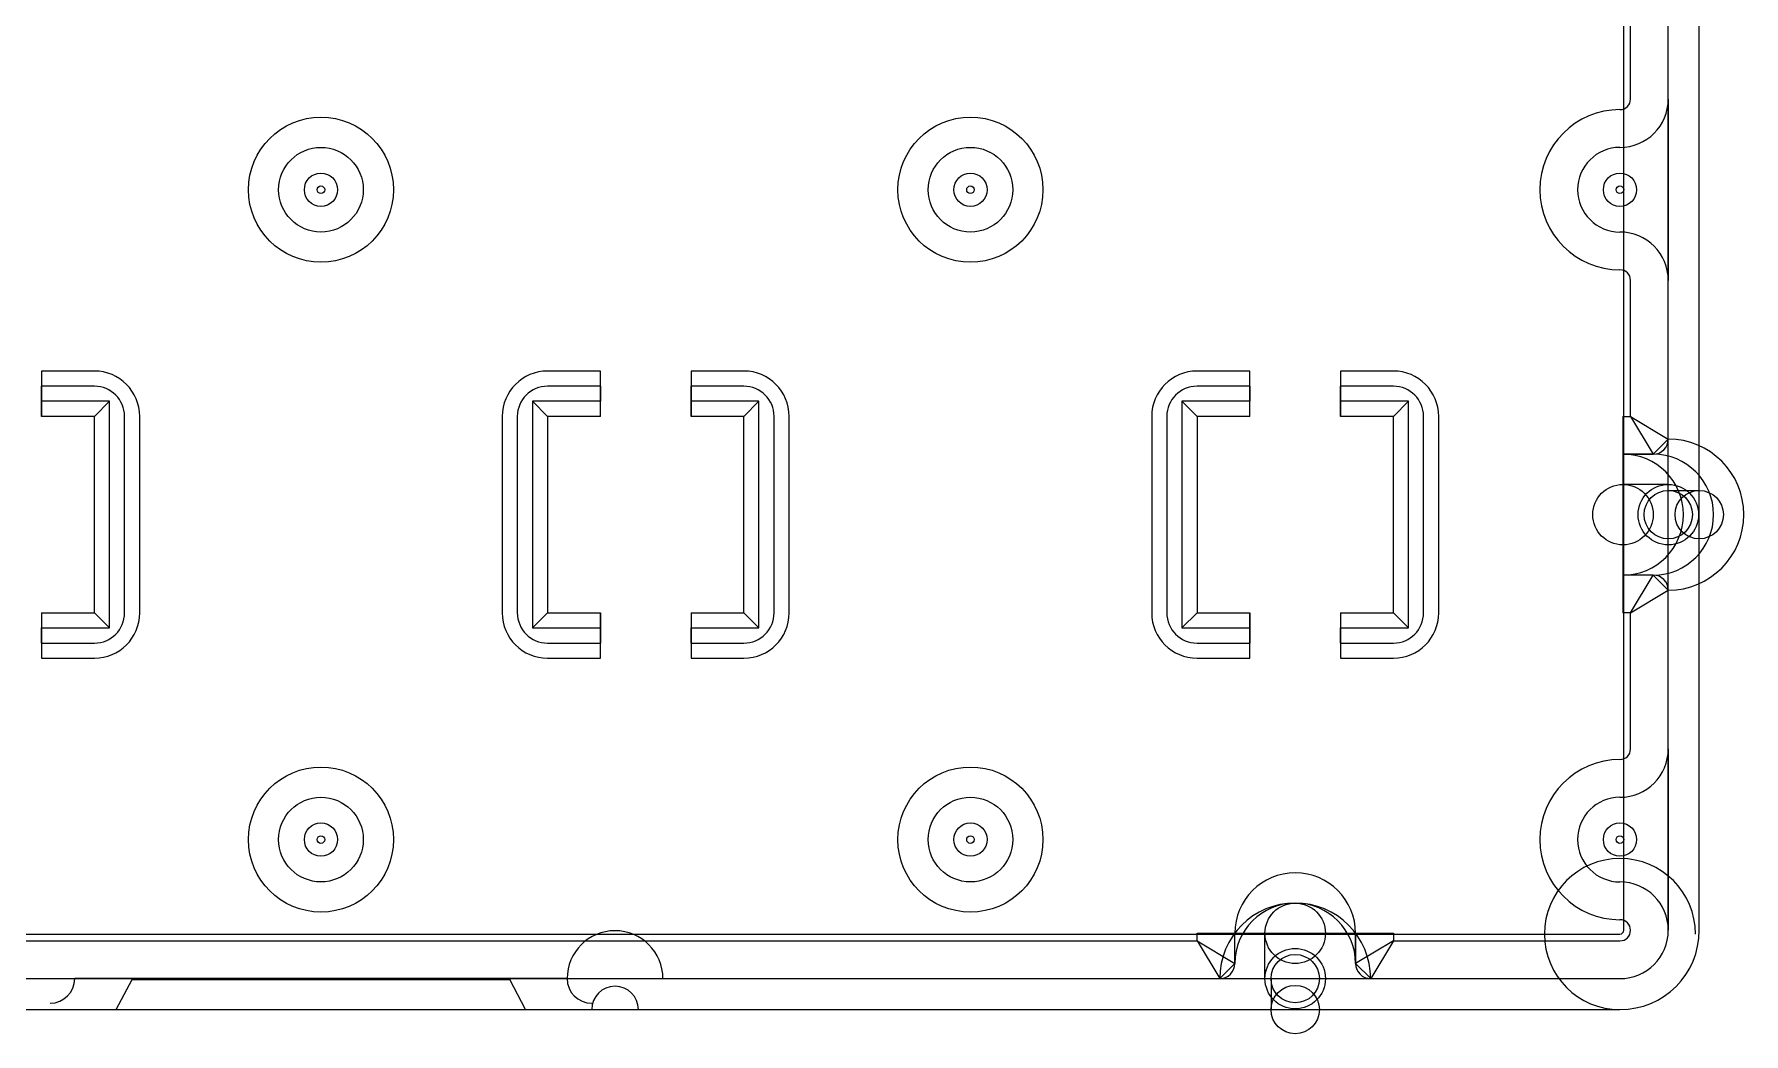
# Model space of a CAD drawing. Header units: millimetres. Extents: x -7 to 180, y -185 to 58.
# Drawn here: x 67 to 180.2, y -184.8 to -118.7 of the extents above; entities that cross this region are included whole.
import ezdxf

# ---------------------------------------------------------------- set-up
doc = ezdxf.new("R2010")
doc.units = ezdxf.units.MM
doc.layers.add('Body018', color=7, linetype='CONTINUOUS')

msp = doc.modelspace()

# ---------------------------------------------------------------- linework, layer by layer
at = {"layer": 'Body018'}
for p, q in [((172.25, -178, -2), (172.25, 51.75, -2)), ((172.25, -178, -2), (172.25, 51.75, -2)), ((175.2, -178, 18.6), (175.2, 51.75, 18.6)), ((175.2, -178, 18.6), (175.2, 51.75, 18.6)), ((175.2, -178, 18.6), (175.2, 51.75, 18.6)), ((175.2, -178, 18.6), (175.2, 51.75, 18.6)), ((177.25, -178, 16.55), (177.25, 51.75, 16.55)), ((177.25, -178, 16.55), (177.25, 51.75, 16.55)), ((177.25, -178, 3), (177.25, 51.75, 3)), ((177.25, -178, 3), (177.25, 51.75, 3)), ((172.7, -123), (172.7, -92)), ((172.7, -123), (172.7, -92)), ((175.2, -123, 2.5), (175.2, -92, 2.5)), ((175.2, -123, 2.5), (175.2, -92, 2.5)), ((175.2, -123, 7), (175.2, -135, 7)), ((175.2, -123, 2.5), (175.2, -123, 7)), ((175.2, -123, 7), (175.2, -135, 7)), ((175.2, -123, 2.5), (175.2, -123, 7)), ((172, -126.2, 2.5), (172, -126.2, 7)), ((172, -126.2, 2.5), (172, -126.2, 7)), ((86.25, -129, 2), (86.25, -129, -1.8)), ((86.25, -129, 2), (86.25, -129, -1.8)), ((87.1, -129, 7), (87.1, -129, 2)), ((87.1, -129, 7), (87.1, -129, 2)), ((88.8, -129, 2), (88.8, -129, 7)), ((88.8, -129, 2), (88.8, -129, 7)), ((129.25, -129, 2), (129.25, -129, -1.8)), ((129.25, -129, 2), (129.25, -129, -1.8)), ((130.1, -129, 7), (130.1, -129, 2)), ((130.1, -129, 7), (130.1, -129, 2)), ((131.8, -129, 2), (131.8, -129, 7)), ((131.8, -129, 2), (131.8, -129, 7)), ((170.9, -129, 7), (170.9, -129, 2)), ((170.9, -129, 7), (170.9, -129, 2)), ((171.75, -129, 2), (171.75, -129, -1.8)), ((171.75, -129, 2), (171.75, -129, -1.8)), ((172, -131.8, 2.5), (172, -131.8, 7)), ((172, -131.8, 2.5), (172, -131.8, 7)), ((172.7, -144), (172.7, -135)), ((172.7, -144), (172.7, -135)), ((175.2, -145.5, 2.5), (175.2, -135, 2.5)), ((175.2, -135, 2.5), (175.2, -135, 7)), ((175.2, -145.5, 2.5), (175.2, -135, 2.5)), ((175.2, -135, 2.5), (175.2, -135, 7)), ((67.5, -141), (67.5, -144)), ((71, -141), (67.5, -141)), ((67.5, -141), (67.5, -144)), ((71, -141), (67.5, -141)), ((104.5, -141), (101, -141)), ((104.5, -141), (101, -141)), ((104.5, -144), (104.5, -141)), ((104.5, -144), (104.5, -141)), ((110.5, -141), (110.5, -144)), ((114, -141), (110.5, -141)), ((110.5, -141), (110.5, -144)), ((114, -141), (110.5, -141)), ((147.5, -141), (144, -141)), ((147.5, -141), (144, -141)), ((147.5, -144), (147.5, -141)), ((147.5, -144), (147.5, -141)), ((153.5, -141), (153.5, -144)), ((157, -141), (153.5, -141)), ((153.5, -141), (153.5, -144)), ((157, -141), (153.5, -141)), ((67.5, -143, 2), (67.5, -142, 2)), ((67.5, -142, 2), (67.5, -142, 1)), ((71, -142, 1), (67.5, -142, 1)), ((67.5, -143, 2), (67.5, -142, 2)), ((71, -142, 2), (67.5, -142, 2)), ((71, -142, 1), (67.5, -142, 1)), ((67.5, -142, 2), (67.5, -142, 1)), ((71, -142, 2), (67.5, -142, 2)), ((71, -142, 1), (71, -142, 2)), ((71, -142, 1), (71, -142, 2)), ((104.5, -142, 1), (101, -142, 1)), ((104.5, -142, 1), (101, -142, 1)), ((101, -142, 1), (101, -142, 2)), ((104.5, -142, 2), (101, -142, 2)), ((104.5, -142, 2), (101, -142, 2)), ((101, -142, 1), (101, -142, 2)), ((104.5, -142, 2), (104.5, -142, 1)), ((104.5, -142, 2), (104.5, -143, 2)), ((104.5, -142, 2), (104.5, -142, 1)), ((104.5, -142, 2), (104.5, -143, 2)), ((110.5, -143, 2), (110.5, -142, 2)), ((110.5, -142, 2), (110.5, -142, 1)), ((114, -142, 1), (110.5, -142, 1)), ((110.5, -143, 2), (110.5, -142, 2)), ((114, -142, 2), (110.5, -142, 2)), ((114, -142, 1), (110.5, -142, 1)), ((110.5, -142, 2), (110.5, -142, 1)), ((114, -142, 2), (110.5, -142, 2)), ((114, -142, 1), (114, -142, 2)), ((114, -142, 1), (114, -142, 2)), ((147.5, -142, 1), (144, -142, 1)), ((147.5, -142, 1), (144, -142, 1)), ((144, -142, 1), (144, -142, 2)), ((147.5, -142, 2), (144, -142, 2)), ((147.5, -142, 2), (144, -142, 2)), ((144, -142, 1), (144, -142, 2)), ((147.5, -142, 2), (147.5, -142, 1)), ((147.5, -142, 2), (147.5, -143, 2)), ((147.5, -142, 2), (147.5, -142, 1)), ((147.5, -142, 2), (147.5, -143, 2)), ((153.5, -143, 2), (153.5, -142, 2)), ((153.5, -142, 2), (153.5, -142, 1)), ((157, -142, 1), (153.5, -142, 1)), ((153.5, -143, 2), (153.5, -142, 2)), ((157, -142, 2), (153.5, -142, 2)), ((157, -142, 1), (153.5, -142, 1)), ((153.5, -142, 2), (153.5, -142, 1)), ((157, -142, 2), (153.5, -142, 2)), ((157, -142, 1), (157, -142, 2)), ((157, -142, 1), (157, -142, 2)), ((67.5, -144, 1), (67.5, -143, 2)), ((72, -143, 2), (67.5, -143, 2)), ((72, -143, 2), (67.5, -143, 2)), ((67.5, -144, 1), (67.5, -143, 2)), ((71, -144, 1), (72, -143, 2)), ((71, -144, 1), (72, -143, 2)), ((72, -158, 2), (72, -143, 2)), ((72, -158, 2), (72, -143, 2)), ((104.5, -143, 2), (100, -143, 2)), ((100, -143, 2), (100, -158, 2)), ((104.5, -143, 2), (100, -143, 2)), ((101, -144, 1), (100, -143, 2)), ((101, -144, 1), (100, -143, 2)), ((100, -143, 2), (100, -158, 2)), ((104.5, -144, 1), (104.5, -143, 2)), ((104.5, -144, 1), (104.5, -143, 2)), ((110.5, -144, 1), (110.5, -143, 2)), ((115, -143, 2), (110.5, -143, 2)), ((115, -143, 2), (110.5, -143, 2)), ((110.5, -144, 1), (110.5, -143, 2)), ((114, -144, 1), (115, -143, 2)), ((114, -144, 1), (115, -143, 2)), ((115, -158, 2), (115, -143, 2)), ((115, -158, 2), (115, -143, 2)), ((147.5, -143, 2), (143, -143, 2)), ((143, -143, 2), (143, -158, 2)), ((147.5, -143, 2), (143, -143, 2)), ((144, -144, 1), (143, -143, 2)), ((144, -144, 1), (143, -143, 2)), ((143, -143, 2), (143, -158, 2)), ((147.5, -144, 1), (147.5, -143, 2)), ((147.5, -144, 1), (147.5, -143, 2)), ((153.5, -144, 1), (153.5, -143, 2)), ((158, -143, 2), (153.5, -143, 2)), ((158, -143, 2), (153.5, -143, 2)), ((153.5, -144, 1), (153.5, -143, 2)), ((157, -144, 1), (158, -143, 2)), ((157, -144, 1), (158, -143, 2)), ((158, -158, 2), (158, -143, 2)), ((158, -158, 2), (158, -143, 2)), ((71, -144), (67.5, -144)), ((71, -144), (67.5, -144)), ((67.5, -144), (67.5, -144, 1)), ((71, -144, 1), (67.5, -144, 1)), ((67.5, -144), (67.5, -144, 1)), ((71, -144, 1), (67.5, -144, 1)), ((71, -157), (71, -144)), ((71, -157), (71, -144)), ((71, -144), (71, -144, 1)), ((71, -157, 1), (71, -144, 1)), ((71, -144), (71, -144, 1)), ((71, -157, 1), (71, -144, 1)), ((73, -157, 1), (73, -144, 1)), ((73, -157, 2), (73, -144, 2)), ((73, -144, 1), (73, -144, 2)), ((73, -157, 1), (73, -144, 1)), ((73, -144, 1), (73, -144, 2)), ((73, -157, 2), (73, -144, 2)), ((74, -157), (74, -144)), ((74, -157), (74, -144)), ((98, -144), (98, -157)), ((98, -144), (98, -157)), ((99, -144, 1), (99, -157, 1)), ((99, -144, 2), (99, -157, 2)), ((99, -144, 1), (99, -157, 1)), ((99, -144, 2), (99, -157, 2)), ((99, -144, 1), (99, -144, 2)), ((99, -144, 1), (99, -144, 2)), ((104.5, -144), (101, -144)), ((101, -144), (101, -157)), ((104.5, -144), (101, -144)), ((101, -144), (101, -144, 1)), ((104.5, -144, 1), (101, -144, 1)), ((101, -144), (101, -157)), ((101, -144, 1), (101, -157, 1)), ((101, -144), (101, -144, 1)), ((104.5, -144, 1), (101, -144, 1)), ((101, -144, 1), (101, -157, 1)), ((104.5, -144, 1), (104.5, -144)), ((104.5, -144, 1), (104.5, -144)), ((114, -144), (110.5, -144)), ((114, -144), (110.5, -144)), ((110.5, -144), (110.5, -144, 1)), ((114, -144, 1), (110.5, -144, 1)), ((110.5, -144), (110.5, -144, 1)), ((114, -144, 1), (110.5, -144, 1)), ((114, -157), (114, -144)), ((114, -157), (114, -144)), ((114, -144), (114, -144, 1)), ((114, -157, 1), (114, -144, 1)), ((114, -144), (114, -144, 1)), ((114, -157, 1), (114, -144, 1)), ((116, -157, 1), (116, -144, 1)), ((116, -157, 2), (116, -144, 2)), ((116, -144, 1), (116, -144, 2)), ((116, -157, 1), (116, -144, 1)), ((116, -144, 1), (116, -144, 2)), ((116, -157, 2), (116, -144, 2)), ((117, -157), (117, -144)), ((117, -157), (117, -144)), ((141, -144), (141, -157)), ((141, -144), (141, -157)), ((142, -144, 1), (142, -157, 1)), ((142, -144, 2), (142, -157, 2)), ((142, -144, 1), (142, -157, 1)), ((142, -144, 2), (142, -157, 2)), ((142, -144, 1), (142, -144, 2)), ((142, -144, 1), (142, -144, 2)), ((147.5, -144), (144, -144)), ((144, -144), (144, -157)), ((147.5, -144), (144, -144)), ((144, -144), (144, -144, 1)), ((147.5, -144, 1), (144, -144, 1)), ((144, -144), (144, -157)), ((144, -144, 1), (144, -157, 1)), ((144, -144), (144, -144, 1)), ((147.5, -144, 1), (144, -144, 1)), ((144, -144, 1), (144, -157, 1)), ((147.5, -144, 1), (147.5, -144)), ((147.5, -144, 1), (147.5, -144)), ((157, -144), (153.5, -144)), ((157, -144), (153.5, -144)), ((153.5, -144), (153.5, -144, 1)), ((157, -144, 1), (153.5, -144, 1)), ((153.5, -144), (153.5, -144, 1)), ((157, -144, 1), (153.5, -144, 1)), ((157, -157), (157, -144)), ((157, -157), (157, -144)), ((157, -144), (157, -144, 1)), ((157, -157, 1), (157, -144, 1)), ((157, -144), (157, -144, 1)), ((157, -157, 1), (157, -144, 1)), ((159, -157, 1), (159, -144, 1)), ((159, -157, 2), (159, -144, 2)), ((159, -144, 1), (159, -144, 2)), ((159, -157, 1), (159, -144, 1)), ((159, -144, 1), (159, -144, 2)), ((159, -157, 2), (159, -144, 2)), ((160, -157), (160, -144)), ((160, -157), (160, -144)), ((172.2, -144), (172.7, -144)), ((172.2, -144), (172.2, -157)), ((172.2, -144), (172.7, -144)), ((172.2, -144), (172.2, -157)), ((175.2, -145.5, 2.5), (175.2, -145.5, 5)), ((175.2, -145.5, 2.5), (175.2, -145.5, 5)), ((172.2, -146.5, 2.5), (174.2, -146.5, 2.5)), ((172.2, -146.5, 5), (172.2, -146.5, 2.5)), ((174.2, -146.5, 5), (172.2, -146.5, 5)), ((172.2, -146.5, 2.5), (174.2, -146.5, 2.5)), ((174.2, -146.5, 5), (172.2, -146.5, 5)), ((172.2, -146.5, 5), (172.2, -146.5, 2.5)), ((174.2, -146.5, 2.5), (174.2, -146.5, 5)), ((174.2, -146.5, 2.5), (174.2, -146.5, 5)), ((175.2, -148.5, 5), (172.2, -148.5, 5)), ((175.2, -148.5, 5), (172.2, -148.5, 5)), ((175.2, -148.9, 5), (177.25, -148.9, 5)), ((175.2, -148.9, 5), (177.25, -148.9, 5)), ((172.2, -154.5, 5), (172.2, -154.5, 2.5)), ((174.2, -154.5, 2.5), (172.2, -154.5, 2.5)), ((174.2, -154.5, 2.5), (172.2, -154.5, 2.5)), ((174.2, -154.5, 5), (172.2, -154.5, 5)), ((172.2, -154.5, 5), (172.2, -154.5, 2.5)), ((174.2, -154.5, 5), (172.2, -154.5, 5)), ((174.2, -154.5, 5), (174.2, -154.5, 2.5)), ((174.2, -154.5, 5), (174.2, -154.5, 2.5)), ((175.2, -166, 2.5), (175.2, -155.5, 2.5)), ((175.2, -155.5, 5), (175.2, -155.5, 2.5)), ((175.2, -166, 2.5), (175.2, -155.5, 2.5)), ((175.2, -155.5, 5), (175.2, -155.5, 2.5)), ((67.5, -157), (67.5, -160)), ((67.5, -157), (71, -157)), ((67.5, -157), (67.5, -160)), ((67.5, -157, 1), (67.5, -158, 2)), ((67.5, -157, 1), (67.5, -157)), ((67.5, -157), (71, -157)), ((67.5, -157, 1), (71, -157, 1)), ((67.5, -157, 1), (67.5, -157)), ((67.5, -157, 1), (67.5, -158, 2)), ((67.5, -157, 1), (71, -157, 1)), ((71, -157), (71, -157, 1)), ((71, -157), (71, -157, 1)), ((71, -157, 1), (72, -158, 2)), ((71, -157, 1), (72, -158, 2)), ((73, -157, 1), (73, -157, 2)), ((73, -157, 1), (73, -157, 2)), ((99, -157, 1), (99, -157, 2)), ((99, -157, 1), (99, -157, 2)), ((101, -157, 1), (100, -158, 2)), ((101, -157, 1), (100, -158, 2)), ((101, -157), (104.5, -157)), ((101, -157), (101, -157, 1)), ((101, -157), (104.5, -157)), ((101, -157, 1), (104.5, -157, 1)), ((101, -157), (101, -157, 1)), ((101, -157, 1), (104.5, -157, 1)), ((104.5, -160), (104.5, -157)), ((104.5, -157), (104.5, -157, 1)), ((104.5, -160), (104.5, -157)), ((104.5, -157), (104.5, -157, 1)), ((104.5, -157, 1), (104.5, -158, 2)), ((104.5, -157, 1), (104.5, -158, 2)), ((110.5, -157), (110.5, -160)), ((110.5, -157), (114, -157)), ((110.5, -157), (110.5, -160)), ((110.5, -157, 1), (110.5, -158, 2)), ((110.5, -157, 1), (110.5, -157)), ((110.5, -157), (114, -157)), ((110.5, -157, 1), (114, -157, 1)), ((110.5, -157, 1), (110.5, -157)), ((110.5, -157, 1), (110.5, -158, 2)), ((110.5, -157, 1), (114, -157, 1)), ((114, -157), (114, -157, 1)), ((114, -157), (114, -157, 1)), ((114, -157, 1), (115, -158, 2)), ((114, -157, 1), (115, -158, 2)), ((116, -157, 1), (116, -157, 2)), ((116, -157, 1), (116, -157, 2)), ((142, -157, 1), (142, -157, 2)), ((142, -157, 1), (142, -157, 2)), ((144, -157, 1), (143, -158, 2)), ((144, -157, 1), (143, -158, 2)), ((144, -157), (147.5, -157)), ((144, -157), (144, -157, 1)), ((144, -157), (147.5, -157)), ((144, -157, 1), (147.5, -157, 1)), ((144, -157), (144, -157, 1)), ((144, -157, 1), (147.5, -157, 1)), ((147.5, -160), (147.5, -157)), ((147.5, -157), (147.5, -157, 1)), ((147.5, -160), (147.5, -157)), ((147.5, -157), (147.5, -157, 1)), ((147.5, -157, 1), (147.5, -158, 2)), ((147.5, -157, 1), (147.5, -158, 2)), ((153.5, -157), (153.5, -160)), ((153.5, -157), (157, -157)), ((153.5, -157), (153.5, -160)), ((153.5, -157, 1), (153.5, -158, 2)), ((153.5, -157, 1), (153.5, -157)), ((153.5, -157), (157, -157)), ((153.5, -157, 1), (157, -157, 1)), ((153.5, -157, 1), (153.5, -157)), ((153.5, -157, 1), (153.5, -158, 2)), ((153.5, -157, 1), (157, -157, 1)), ((157, -157), (157, -157, 1)), ((157, -157), (157, -157, 1)), ((157, -157, 1), (158, -158, 2)), ((157, -157, 1), (158, -158, 2)), ((159, -157, 1), (159, -157, 2)), ((159, -157, 1), (159, -157, 2)), ((172.7, -157), (172.2, -157)), ((172.7, -157), (172.2, -157)), ((172.7, -166), (172.7, -157)), ((172.7, -166), (172.7, -157)), ((67.5, -159, 2), (67.5, -158, 2)), ((67.5, -159, 2), (67.5, -158, 2)), ((67.5, -158, 2), (72, -158, 2)), ((67.5, -158, 2), (72, -158, 2)), ((100, -158, 2), (104.5, -158, 2)), ((100, -158, 2), (104.5, -158, 2)), ((104.5, -158, 2), (104.5, -159, 2)), ((104.5, -158, 2), (104.5, -159, 2)), ((110.5, -159, 2), (110.5, -158, 2)), ((110.5, -159, 2), (110.5, -158, 2)), ((110.5, -158, 2), (115, -158, 2)), ((110.5, -158, 2), (115, -158, 2)), ((143, -158, 2), (147.5, -158, 2)), ((143, -158, 2), (147.5, -158, 2)), ((147.5, -158, 2), (147.5, -159, 2)), ((147.5, -158, 2), (147.5, -159, 2)), ((153.5, -159, 2), (153.5, -158, 2)), ((153.5, -159, 2), (153.5, -158, 2)), ((153.5, -158, 2), (158, -158, 2)), ((153.5, -158, 2), (158, -158, 2)), ((67.5, -159, 2), (67.5, -159, 1)), ((67.5, -159, 1), (71, -159, 1)), ((67.5, -159, 1), (71, -159, 1)), ((67.5, -159, 2), (71, -159, 2)), ((67.5, -159, 2), (67.5, -159, 1)), ((67.5, -159, 2), (71, -159, 2)), ((71, -159, 1), (71, -159, 2)), ((71, -159, 1), (71, -159, 2)), ((101, -159, 1), (104.5, -159, 1)), ((101, -159, 2), (104.5, -159, 2)), ((101, -159, 1), (104.5, -159, 1)), ((101, -159, 2), (104.5, -159, 2)), ((101, -159, 1), (101, -159, 2)), ((101, -159, 1), (101, -159, 2)), ((104.5, -159, 2), (104.5, -159, 1)), ((104.5, -159, 2), (104.5, -159, 1)), ((110.5, -159, 2), (110.5, -159, 1)), ((110.5, -159, 1), (114, -159, 1)), ((110.5, -159, 1), (114, -159, 1)), ((110.5, -159, 2), (114, -159, 2)), ((110.5, -159, 2), (110.5, -159, 1)), ((110.5, -159, 2), (114, -159, 2)), ((114, -159, 1), (114, -159, 2)), ((114, -159, 1), (114, -159, 2)), ((144, -159, 1), (147.5, -159, 1)), ((144, -159, 2), (147.5, -159, 2)), ((144, -159, 1), (147.5, -159, 1)), ((144, -159, 2), (147.5, -159, 2)), ((144, -159, 1), (144, -159, 2)), ((144, -159, 1), (144, -159, 2)), ((147.5, -159, 2), (147.5, -159, 1)), ((147.5, -159, 2), (147.5, -159, 1)), ((153.5, -159, 2), (153.5, -159, 1)), ((153.5, -159, 1), (157, -159, 1)), ((153.5, -159, 1), (157, -159, 1)), ((153.5, -159, 2), (157, -159, 2)), ((153.5, -159, 2), (153.5, -159, 1)), ((153.5, -159, 2), (157, -159, 2)), ((157, -159, 1), (157, -159, 2)), ((157, -159, 1), (157, -159, 2)), ((67.5, -160), (71, -160)), ((67.5, -160), (71, -160)), ((101, -160), (104.5, -160)), ((101, -160), (104.5, -160)), ((110.5, -160), (114, -160)), ((110.5, -160), (114, -160)), ((144, -160), (147.5, -160)), ((144, -160), (147.5, -160)), ((153.5, -160), (157, -160)), ((153.5, -160), (157, -160)), ((175.2, -166, 7), (175.2, -178, 7)), ((175.2, -166, 2.5), (175.2, -166, 7)), ((175.2, -166, 7), (175.2, -178, 7)), ((175.2, -166, 2.5), (175.2, -166, 7)), ((172, -169.2, 2.5), (172, -169.2, 7)), ((172, -169.2, 2.5), (172, -169.2, 7)), ((86.25, -172, 2), (86.25, -172, -1.8)), ((86.25, -172, 2), (86.25, -172, -1.8)), ((87.1, -172, 7), (87.1, -172, 2)), ((87.1, -172, 7), (87.1, -172, 2)), ((88.8, -172, 2), (88.8, -172, 7)), ((88.8, -172, 2), (88.8, -172, 7)), ((129.25, -172, 2), (129.25, -172, -1.8)), ((129.25, -172, 2), (129.25, -172, -1.8)), ((130.1, -172, 7), (130.1, -172, 2)), ((130.1, -172, 7), (130.1, -172, 2)), ((131.8, -172, 2), (131.8, -172, 7)), ((131.8, -172, 2), (131.8, -172, 7)), ((170.9, -172, 7), (170.9, -172, 2)), ((170.9, -172, 7), (170.9, -172, 2)), ((171.75, -172, 2), (171.75, -172, -1.8)), ((171.75, -172, 2), (171.75, -172, -1.8)), ((172, -174.8, 2.5), (172, -174.8, 7)), ((172, -174.8, 2.5), (172, -174.8, 7)), ((0, -178.25, -2), (172, -178.25, -2)), ((0, -178.25, -2), (172, -178.25, -2)), ((28, -178.7), (144, -178.7)), ((28, -178.7), (144, -178.7)), ((144, -178.2), (157, -178.2)), ((144, -178.7), (144, -178.2)), ((144, -178.2), (157, -178.2)), ((144, -178.7), (144, -178.2)), ((146.5, -178.2, 2.5), (146.5, -178.2, 5)), ((146.5, -180.2, 2.5), (146.5, -178.2, 2.5)), ((146.5, -180.2, 5), (146.5, -178.2, 5)), ((146.5, -180.2, 2.5), (146.5, -178.2, 2.5)), ((146.5, -180.2, 5), (146.5, -178.2, 5)), ((146.5, -178.2, 2.5), (146.5, -178.2, 5)), ((148.5, -181.2, 5), (148.5, -178.2, 5)), ((148.5, -181.2, 5), (148.5, -178.2, 5)), ((154.5, -178.2, 2.5), (154.5, -180.2, 2.5)), ((154.5, -178.2, 5), (154.5, -178.2, 2.5)), ((154.5, -178.2, 2.5), (154.5, -180.2, 2.5)), ((154.5, -180.2, 5), (154.5, -178.2, 5)), ((154.5, -178.2, 5), (154.5, -178.2, 2.5)), ((154.5, -180.2, 5), (154.5, -178.2, 5)), ((157, -178.2), (157, -178.7)), ((157, -178.2), (157, -178.7)), ((157, -178.7), (172, -178.7)), ((157, -178.7), (172, -178.7)), ((175.2, -178, 7), (175.2, -178, 18.6)), ((175.2, -178, 7), (175.2, -178, 18.6)), ((177.25, -178, 3), (177.25, -178, 16.55)), ((177.25, -178, 3), (177.25, -178, 16.55)), ((146.5, -180.2, 2.5), (146.5, -180.2, 5)), ((146.5, -180.2, 2.5), (146.5, -180.2, 5)), ((154.5, -180.2, 5), (154.5, -180.2, 2.5)), ((154.5, -180.2, 5), (154.5, -180.2, 2.5)), ((26.5, -181.2, 2.5), (145.5, -181.2, 2.5)), ((26.5, -181.2, 2.5), (145.5, -181.2, 2.5)), ((73.5, -181.2, 12.1), (69.701, -181.2, 17.039)), ((69.701, -181.2, 17.039), (69.701, -181.2, 17.039)), ((69.701, -181.2, 17.039), (69.701, -181.2, 17.039)), ((69.701, -181.2, 17.039), (73.5, -181.2, 12.1)), ((73.5, -181.2, 12.1), (69.701, -181.2, 17.039)), ((69.701, -181.2, 17.039), (73.5, -181.2, 12.1)), ((73.499, -181.25, 12.1), (98.501, -181.25, 12.1)), ((73.499, -181.25, 12.1), (98.501, -181.25, 12.1)), ((98.5, -181.2, 12.1), (73.5, -181.2, 12.1)), ((73.5, -181.2, 12.1), (73.5, -181.2, 12.1)), ((98.5, -181.2, 12.1), (73.5, -181.2, 12.1)), ((73.5, -181.2, 12.1), (73.5, -181.2, 12.1)), ((102.299, -181.2, 17.039), (98.5, -181.2, 12.1)), ((98.5, -181.2, 12.1), (102.299, -181.2, 17.039)), ((102.299, -181.2, 17.039), (98.5, -181.2, 12.1)), ((98.5, -181.2, 12.1), (98.5, -181.2, 12.1)), ((98.5, -181.2, 12.1), (98.5, -181.2, 12.1)), ((98.5, -181.2, 12.1), (102.299, -181.2, 17.039)), ((102.299, -181.2, 17.039), (102.299, -181.2, 17.039)), ((102.299, -181.2, 17.039), (102.299, -181.2, 17.039)), ((105.47, -181.2, 18.6), (105.47, -181.2, 18.6)), ((105.47, -181.2, 18.6), (172, -181.2, 18.6)), ((105.47, -181.2, 18.6), (172, -181.2, 18.6)), ((105.47, -181.2, 18.6), (105.47, -181.2, 18.6)), ((105.47, -181.2, 18.6), (172, -181.2, 18.6)), ((105.47, -181.2, 18.6), (172, -181.2, 18.6)), ((145.5, -181.2, 2.5), (145.5, -181.2, 5)), ((145.5, -181.2, 2.5), (145.5, -181.2, 5)), ((148.9, -181.2, 5), (148.9, -183.25, 5)), ((148.9, -181.2, 5), (148.9, -183.25, 5)), ((155.5, -181.2, 2.5), (172, -181.2, 2.5)), ((155.5, -181.2, 5), (155.5, -181.2, 2.5)), ((155.5, -181.2, 2.5), (172, -181.2, 2.5)), ((155.5, -181.2, 5), (155.5, -181.2, 2.5)), ((172, -181.2, 2.5), (172, -181.2, 18.6)), ((172, -181.2, 2.5), (172, -181.2, 18.6)), ((0, -183.25, 3), (172, -183.25, 3)), ((0, -183.25, 3), (172, -183.25, 3)), ((68.076, -183.25, 15.789), (72.452, -183.25, 10.1)), ((68.076, -183.25, 15.789), (72.452, -183.25, 10.1)), ((72.452, -183.25, 10.1), (99.548, -183.25, 10.1)), ((72.452, -183.25, 10.1), (99.548, -183.25, 10.1)), ((99.548, -183.25, 10.1), (103.924, -183.25, 15.789)), ((99.548, -183.25, 10.1), (103.924, -183.25, 15.789)), ((105.47, -183.25, 16.55), (172, -183.25, 16.55)), ((105.47, -183.25, 16.55), (172, -183.25, 16.55)), ((172, -183.25, 16.55), (172, -183.25, 3)), ((172, -183.25, 16.55), (172, -183.25, 3))]:
    msp.add_line(p, q, dxfattribs=at)
for points in [[(172.7, -144), (175.2, -145.5)], [(172.7, -144), (174.2, -146.5)], [(172.7, -144), (174.2, -146.5)], [(172.7, -144), (175.2, -145.5)], [(174.2, -146.5), (175.2, -145.5)], [(174.2, -146.5), (175.2, -145.5)], [(172.7, -157), (174.2, -154.5)], [(172.7, -157), (174.2, -154.5)], [(175.2, -155.5), (174.2, -154.5)], [(175.2, -155.5), (174.2, -154.5)], [(172.7, -157), (175.2, -155.5)], [(172.7, -157), (175.2, -155.5)], [(144, -178.7), (146.5, -180.2)], [(144, -178.7), (145.5, -181.2)], [(144, -178.7), (145.5, -181.2)], [(144, -178.7), (146.5, -180.2)], [(157, -178.7), (154.5, -180.2)], [(157, -178.7), (154.5, -180.2)], [(157, -178.7), (155.5, -181.2)], [(157, -178.7), (155.5, -181.2)], [(145.5, -181.2), (146.5, -180.2)], [(145.5, -181.2), (146.5, -180.2)], [(154.5, -180.2), (155.5, -181.2)], [(154.5, -180.2), (155.5, -181.2)], [(72.452, -183.25), (73.499, -181.25)], [(72.452, -183.25), (73.499, -181.25)], [(73.5, -181.2), (73.499, -181.25)], [(73.5, -181.2), (73.499, -181.25)], [(98.5, -181.2), (98.501, -181.25)], [(98.5, -181.2), (98.501, -181.25)], [(99.548, -183.25), (98.501, -181.25)], [(99.548, -183.25), (98.501, -181.25)]]:
    msp.add_lwpolyline(points, dxfattribs=at)
for centre, radius in [((86, -129), 4.8), ((86, -129), 4.8), ((129, -129), 4.8), ((129, -129), 4.8), ((86, -129, 2), 2.8), ((86, -129, 2), 2.8), ((86, -129, 7), 2.8), ((86, -129, 7), 2.8), ((129, -129, 2), 2.8), ((129, -129, 2), 2.8), ((129, -129, 7), 2.8), ((129, -129, 7), 2.8), ((86, -129, 7), 1.1), ((86, -129, 7), 1.1), ((86, -129, 2), 1.1), ((86, -129, 2), 1.1), ((86, -129, 2), 0.25), ((86, -129, 2), 0.25), ((86, -129, -1.8), 0.25), ((86, -129, -1.8), 0.25), ((129, -129, 7), 1.1), ((129, -129, 7), 1.1), ((129, -129, 2), 1.1), ((129, -129, 2), 1.1), ((129, -129, 2), 0.25), ((129, -129, 2), 0.25), ((129, -129, -1.8), 0.25), ((129, -129, -1.8), 0.25), ((172, -129, 7), 1.1), ((172, -129, 7), 1.1), ((172, -129, 2), 1.1), ((172, -129, 2), 1.1), ((172, -129, 2), 0.25), ((172, -129, 2), 0.25), ((172, -129, -1.8), 0.25), ((172, -129, -1.8), 0.25), ((172.2, -150.5, 5), 2), ((172.2, -150.5, 5), 2), ((175.2, -150.5, 5), 2), ((175.2, -150.5, 5), 2), ((175.2, -150.5, 5), 1.6), ((175.2, -150.5, 5), 1.6), ((177.25, -150.5, 5), 1.6), ((177.25, -150.5, 5), 1.6), ((86, -172), 4.8), ((86, -172), 4.8), ((129, -172), 4.8), ((129, -172), 4.8), ((86, -172, 2), 2.8), ((86, -172, 2), 2.8), ((86, -172, 7), 2.8), ((86, -172, 7), 2.8), ((129, -172, 2), 2.8), ((129, -172, 2), 2.8), ((129, -172, 7), 2.8), ((129, -172, 7), 2.8), ((86, -172, 7), 1.1), ((86, -172, 7), 1.1), ((86, -172, 2), 1.1), ((86, -172, 2), 1.1), ((129, -172, 7), 1.1), ((129, -172, 7), 1.1), ((129, -172, 2), 1.1), ((129, -172, 2), 1.1), ((172, -172, 7), 1.1), ((172, -172, 7), 1.1), ((172, -172, 2), 1.1), ((172, -172, 2), 1.1), ((86, -172, 2), 0.25), ((86, -172, 2), 0.25), ((86, -172, -1.8), 0.25), ((86, -172, -1.8), 0.25), ((129, -172, 2), 0.25), ((129, -172, 2), 0.25), ((129, -172, -1.8), 0.25), ((129, -172, -1.8), 0.25), ((172, -172, 2), 0.25), ((172, -172, 2), 0.25), ((172, -172, -1.8), 0.25), ((172, -172, -1.8), 0.25), ((150.5, -178.2, 5), 2), ((150.5, -178.2, 5), 2), ((150.5, -181.2, 5), 2), ((150.5, -181.2, 5), 2), ((150.5, -181.2, 5), 1.6), ((150.5, -181.2, 5), 1.6), ((150.5, -183.25, 5), 1.6), ((150.5, -183.25, 5), 1.6)]:
    msp.add_circle(centre, radius, dxfattribs=at)
for centre, radius, start, end in [((172, -123), 0.7, -90, 0), ((172, -123, 7), 3.2, -90, 0), ((172, -123, 2.5), 3.2, -90, 0), ((172, -123, 7), 3.2, -90, 0), ((172, -123), 0.7, -90, 0), ((172, -123, 2.5), 3.2, -90, 0), ((172.7, -123, 2.5), 0, 0, 0), ((172.7, -123, 2.5), 0, 0, 0), ((172, -129), 5.3, 90, -90), ((172, -129), 5.3, 90, -90), ((172, -123.7, 2.5), 0, -90, 0), ((172, -123.7, 2.5), 0, -90, 0), ((172, -129, 7), 2.8, 90, -90), ((172, -129, 2.5), 2.8, 90, -90), ((172, -129, 2.5), 2.8, 90, -90), ((172, -129, 7), 2.8, 90, -90), ((90.8, -129, 2), 0, 180, 0), ((90.8, -129, 2), 0, 180, 0), ((133.8, -129, 2), 0, 180, 0), ((133.8, -129, 2), 0, 180, 0), ((172, -135, 2.5), 3.2, 0, 90), ((172, -135, 7), 3.2, 0, 90), ((172, -135, 7), 3.2, 0, 90), ((172, -135, 2.5), 3.2, 0, 90), ((172, -135), 0.7, 0, 90), ((172, -134.3, 2.5), 0, 90, 0), ((172, -135), 0.7, 0, 90), ((172, -134.3, 2.5), 0, 90, 0), ((172.7, -135, 2.5), 0, 0, 0), ((172.7, -135, 2.5), 0, 0, 0), ((67.5, -141, 1), 0, -90, 0), ((67.5, -141, 1), 0, -90, 0), ((71, -144), 3, 0, 90), ((71, -141, 1), 0, -90, 0), ((71, -144), 3, 0, 90), ((71, -141, 1), 0, -90, 0), ((101, -144), 3, 90, 180), ((101, -144), 3, 90, 180), ((101, -141, 1), 0, -90, 0), ((101, -141, 1), 0, -90, 0), ((104.5, -141, 1), 0, -90, 0), ((104.5, -141, 1), 0, -90, 0), ((110.5, -141, 1), 0, -90, 0), ((110.5, -141, 1), 0, -90, 0), ((114, -144), 3, 0, 90), ((114, -141, 1), 0, -90, 0), ((114, -144), 3, 0, 90), ((114, -141, 1), 0, -90, 0), ((144, -144), 3, 90, 180), ((144, -144), 3, 90, 180), ((144, -141, 1), 0, -90, 0), ((144, -141, 1), 0, -90, 0), ((147.5, -141, 1), 0, -90, 0), ((147.5, -141, 1), 0, -90, 0), ((153.5, -141, 1), 0, -90, 0), ((153.5, -141, 1), 0, -90, 0), ((157, -144), 3, 0, 90), ((157, -141, 1), 0, -90, 0), ((157, -144), 3, 0, 90), ((157, -141, 1), 0, -90, 0), ((71, -144, 1), 2, 0, 90), ((71, -144, 2), 2, 0, 90), ((71, -144, 1), 2, 0, 90), ((71, -144, 2), 2, 0, 90), ((101, -144, 1), 2, 90, 180), ((101, -144, 2), 2, 90, 180), ((101, -144, 1), 2, 90, 180), ((101, -144, 2), 2, 90, 180), ((114, -144, 1), 2, 0, 90), ((114, -144, 2), 2, 0, 90), ((114, -144, 1), 2, 0, 90), ((114, -144, 2), 2, 0, 90), ((144, -144, 1), 2, 90, 180), ((144, -144, 2), 2, 90, 180), ((144, -144, 1), 2, 90, 180), ((144, -144, 2), 2, 90, 180), ((157, -144, 1), 2, 0, 90), ((157, -144, 2), 2, 0, 90), ((157, -144, 1), 2, 0, 90), ((157, -144, 2), 2, 0, 90), ((74, -144, 1), 0, 180, 0), ((74, -144, 1), 0, 180, 0), ((98, -144, 1), 0, 0, 0), ((98, -144, 1), 0, 0, 0), ((117, -144, 1), 0, 180, 0), ((117, -144, 1), 0, 180, 0), ((141, -144, 1), 0, 0, 0), ((141, -144, 1), 0, 0, 0), ((160, -144, 1), 0, 180, 0), ((160, -144, 1), 0, 180, 0), ((172.2, -144, 2.5), 0, -90, 0), ((172.2, -144, 2.5), 0, -90, 0), ((174.2, -145.5, 5), 1, -90, 0), ((174.2, -145.5, 5), 1, -90, 0), ((175.2, -150.5, 5), 5, -90, 90), ((175.2, -150.5, 5), 5, -90, 90), ((172.2, -150.5, 5), 4, -90, 90), ((172.2, -150.5, 5), 4, -90, 90), ((174.2, -150.5, 5), 4, -90, 90), ((174.2, -150.5, 5), 4, -90, 90), ((174.2, -155.5, 5), 1, 0, 90), ((174.2, -155.5, 5), 1, 0, 90), ((71, -157), 3, -90, 0), ((71, -157), 3, -90, 0), ((71, -157, 1), 2, -90, 0), ((71, -157, 2), 2, -90, 0), ((71, -157, 1), 2, -90, 0), ((71, -157, 2), 2, -90, 0), ((74, -157, 1), 0, 180, 0), ((74, -157, 1), 0, 180, 0), ((101, -157), 3, 180, -90), ((98, -157, 1), 0, 0, 0), ((101, -157), 3, 180, -90), ((98, -157, 1), 0, 0, 0), ((101, -157, 1), 2, 180, -90), ((101, -157, 2), 2, 180, -90), ((101, -157, 1), 2, 180, -90), ((101, -157, 2), 2, 180, -90), ((114, -157), 3, -90, 0), ((114, -157), 3, -90, 0), ((114, -157, 1), 2, -90, 0), ((114, -157, 2), 2, -90, 0), ((114, -157, 1), 2, -90, 0), ((114, -157, 2), 2, -90, 0), ((117, -157, 1), 0, 180, 0), ((117, -157, 1), 0, 180, 0), ((144, -157), 3, 180, -90), ((141, -157, 1), 0, 0, 0), ((144, -157), 3, 180, -90), ((141, -157, 1), 0, 0, 0), ((144, -157, 1), 2, 180, -90), ((144, -157, 2), 2, 180, -90), ((144, -157, 1), 2, 180, -90), ((144, -157, 2), 2, 180, -90), ((157, -157), 3, -90, 0), ((157, -157), 3, -90, 0), ((157, -157, 1), 2, -90, 0), ((157, -157, 2), 2, -90, 0), ((157, -157, 1), 2, -90, 0), ((157, -157, 2), 2, -90, 0), ((160, -157, 1), 0, 180, 0), ((160, -157, 1), 0, 180, 0), ((172.2, -157, 2.5), 0, 90, 0), ((172.2, -157, 2.5), 0, 90, 0), ((67.5, -160, 1), 0, 90, 0), ((67.5, -160, 1), 0, 90, 0), ((71, -160, 1), 0, 90, 0), ((71, -160, 1), 0, 90, 0), ((101, -160, 1), 0, 90, 0), ((101, -160, 1), 0, 90, 0), ((104.5, -160, 1), 0, 90, 0), ((104.5, -160, 1), 0, 90, 0), ((110.5, -160, 1), 0, 90, 0), ((110.5, -160, 1), 0, 90, 0), ((114, -160, 1), 0, 90, 0), ((114, -160, 1), 0, 90, 0), ((144, -160, 1), 0, 90, 0), ((144, -160, 1), 0, 90, 0), ((147.5, -160, 1), 0, 90, 0), ((147.5, -160, 1), 0, 90, 0), ((153.5, -160, 1), 0, 90, 0), ((153.5, -160, 1), 0, 90, 0), ((157, -160, 1), 0, 90, 0), ((157, -160, 1), 0, 90, 0), ((172, -166), 0.7, -90, 0), ((172, -166, 7), 3.2, -90, 0), ((172, -166, 2.5), 3.2, -90, 0), ((172, -166, 7), 3.2, -90, 0), ((172, -166), 0.7, -90, 0), ((172, -166, 2.5), 3.2, -90, 0), ((172.7, -166, 2.5), 0, 0, 0), ((172.7, -166, 2.5), 0, 0, 0), ((172, -172), 5.3, 90, -90), ((172, -172), 5.3, 90, -90), ((172, -166.7, 2.5), 0, -90, 0), ((172, -166.7, 2.5), 0, -90, 0), ((172, -172, 7), 2.8, 90, -90), ((172, -172, 2.5), 2.8, 90, -90), ((172, -172, 2.5), 2.8, 90, -90), ((172, -172, 7), 2.8, 90, -90), ((90.8, -172, 2), 0, 180, 0), ((90.8, -172, 2), 0, 180, 0), ((133.8, -172, 2), 0, 180, 0), ((133.8, -172, 2), 0, 180, 0), ((172.25, -178, 3), 5, 0, 0), ((172.25, -178, 3), 5, 0, 0), ((150.5, -178.2, 5), 4, 0, 180), ((150.5, -178.2, 5), 4, 0, 180), ((172, -178.25, 3), 5, 0, -90), ((172, -178.25, 3), 5, 0, -90), ((172, -178, 2.5), 3.2, 0, 90), ((172, -178, 7), 3.2, 0, 90), ((172, -178, 7), 3.2, 0, 90), ((172, -178, 2.5), 3.2, 0, 90), ((150.5, -181.2, 5), 5, 0, 180), ((150.5, -181.2, 5), 5, 0, 180), ((150.5, -180.2, 5), 4, 0, 180), ((150.5, -180.2, 5), 4, 0, 180), ((172, -178), 0.7, 0, 90), ((172, -177.3, 2.5), 0, 90, 0), ((172, -178), 0.7, 0, 90), ((172, -177.3, 2.5), 0, 90, 0), ((105.47, -181.2, 14.6), 3.17, 0, 180), ((105.47, -181.2, 14.6), 3.17, 0, 180), ((144, -178.2, 2.5), 0, 0, 0), ((144, -178.2, 2.5), 0, 0, 0), ((157, -178.2, 2.5), 0, 180, 0), ((157, -178.2, 2.5), 0, 180, 0), ((172, -178), 0.7, -90, 0), ((172, -178, 18.6), 3.2, -90, 0), ((172, -178, 18.6), 3.2, -90, 0), ((172, -178, 2.5), 3.2, -90, 0), ((172, -178, 18.6), 3.2, -90, 0), ((172, -178), 0.7, -90, 0), ((172, -178, 2.5), 3.2, -90, 0), ((172, -178, 18.6), 3.2, -90, 0), ((172, -178, 16.55), 5.25, -90, 0), ((172, -178, 16.55), 5.25, -90, 0), ((172, -178, 3), 5.25, -90, 0), ((172, -178, 3), 5.25, -90, 0), ((172, -178, -2), 0.25, -90, 0), ((172, -178, -2), 0.25, -90, 0), ((172, -178.7, 2.5), 0, -90, 0), ((172, -178.7, 2.5), 0, -90, 0), ((172.7, -178, 2.5), 0, 0, 0), ((172.7, -178, 2.5), 0, 0, 0), ((175.2, -178, 16.55), 0, 0, 0), ((175.2, -178, 16.55), 0, 0, 0), ((145.5, -180.2, 5), 1, -90, 0), ((145.5, -180.2, 5), 1, -90, 0), ((155.5, -180.2, 5), 1, 180, -90), ((155.5, -180.2, 5), 1, 180, -90), ((68.076, -181.2, 15.789), 1.625, -90, 0), ((68.076, -181.2, 15.789), 1.625, -90, 0), ((103.924, -181.2, 15.789), 1.625, 180, -90), ((103.924, -181.2, 15.789), 1.625, 180, -90), ((105.47, -183.25, 14.6), 1.546, 0, 180), ((105.47, -183.25, 14.6), 1.546, 0, 180), ((105.47, -181.2, 14.6), 0, 180, 0), ((105.47, -181.2, 16.55), 0, -90, 0), ((105.47, -181.2, 14.6), 0, 180, 0), ((105.47, -181.2, 16.55), 0, -90, 0), ((172, -181.2, 16.55), 0, -90, 0), ((172, -181.2, 16.55), 0, -90, 0)]:
    msp.add_arc(centre, radius, start, end, dxfattribs=at)

doc.saveas('drawing.dxf')
